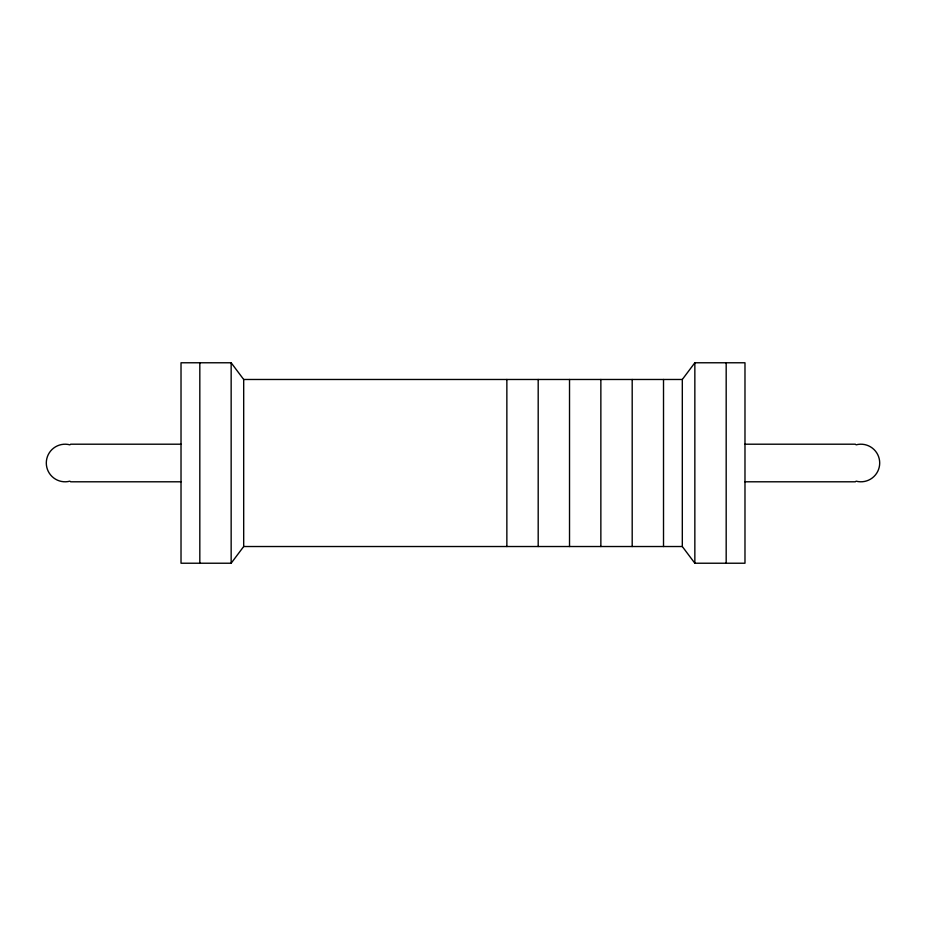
<?xml version="1.0" encoding="UTF-8"?>
<svg xmlns="http://www.w3.org/2000/svg" width="926" height="926" viewBox="0 0 926 926"><rect width="100%" height="100%" fill="white"/><g stroke="black" fill="none" stroke-linecap="round" stroke-linejoin="round"><path stroke-width="1.39" d="M231.153 563.228L243.688 546.525L243.688 379.475L231.153 362.772L181.021 362.772L181.021 563.228L231.153 563.228L231.153 362.772M682.312 379.475L694.847 362.772L744.979 362.772L744.979 563.228L694.847 563.228L682.312 546.525L682.312 379.475L243.688 379.475M70.608 444.202L181.021 444.202M744.979 444.202L855.392 444.202M70.608 481.798L181.021 481.798M744.979 481.798L855.392 481.798M243.688 546.525L682.312 546.525M726.181 362.772L726.181 563.228M694.847 362.772L694.847 563.228M663.514 379.475L663.514 546.525M632.192 379.475L632.192 546.525M600.858 379.475L600.858 546.525M569.525 379.475L569.525 546.525M538.191 379.475L538.191 546.525M506.858 379.475L506.858 546.525M199.819 362.772L199.819 563.228M856.041 444.839A18.798 18.798 0 0 1 879.7 463A18.798 18.798 0 0 1 856.041 481.161M69.959 481.161A18.798 18.798 0 0 1 46.3 463A18.798 18.798 0 0 1 69.959 444.839"/></g></svg>
